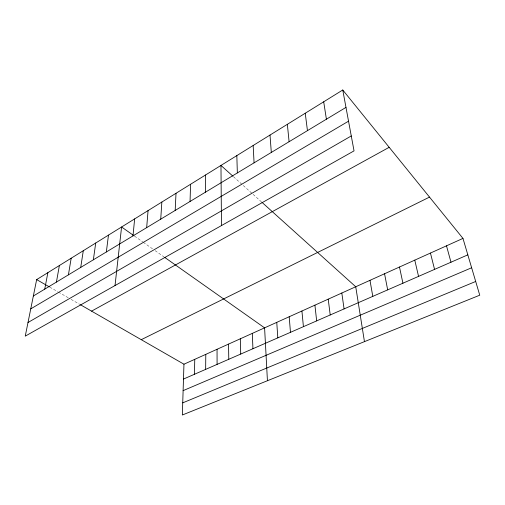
<?xml version="1.0" encoding="UTF-8"?>
<svg xmlns="http://www.w3.org/2000/svg" width="505" height="505" viewBox="0 0 505 505"><rect width="100%" height="100%" fill="white"/><g stroke="black" fill="none" stroke-linecap="round" stroke-linejoin="round"><path stroke-width="0.38" stroke-dasharray="2.52 1.89" d="M49.761 287.124L57.715 291.694M58.378 292.073L68.39 297.824M71.085 299.377L79.815 304.389M134.551 236.138L142.631 241.838M143.256 242.274L152.624 248.883M155.136 250.657L163.961 256.881M233.443 176.668L261.369 201.804"/><path stroke-width="0.76" d="M205.649 369.382L205.787 354.365M205.358 192.235L205.554 174.982M194.45 374.274L194.753 359.339M190.05 201.47L190.574 184.262M80.465 304.761L183.953 364.206L182.349 415.003L479.75 295.198L462.965 238.404L342.756 89.997L36.657 279.6L25.25 336.141L354.037 150.875L342.756 89.997M175.178 210.44L176.011 193.282M160.729 219.164L161.846 202.05M146.671 227.641L148.066 210.591M132.992 235.892L134.646 218.899M115.02 285.559L121.585 226.991L133.932 235.702M106.34 251.97L108.48 235.109M93.362 259.804L95.716 243.012M80.718 267.429L83.293 250.707M68.409 274.859L71.18 258.213M56.421 282.093L59.382 265.523M44.737 289.138L47.874 272.649M33.343 296.012L345.976 107.395M30.748 308.871L348.532 121.181M28.002 322.506L351.272 135.952M91.569 311.137L389.178 147.315M141.261 339.682L429.509 197.108M183.953 364.206L462.965 238.404M183.479 379.066L467.826 254.855M183.119 390.643L471.638 267.764M182.728 402.857L475.691 281.468M36.657 279.6L49.105 286.752M164.598 257.329L264.588 327.852L267.435 380.726M232.874 176.157L220.969 165.432L221.474 225.571M261.943 202.322L355.735 286.752L364.452 341.639M446.502 245.828L450.984 262.215M430.443 253.068L434.565 269.386M414.775 260.132L418.55 276.38M399.48 267.025L402.927 283.204M384.551 273.76L387.682 289.864M369.976 280.332L372.797 296.366M323.699 101.802L326.4 119.205M341.816 293.026L344.075 308.915M305.241 113.234L307.45 130.637M328.218 299.162L330.213 314.968M314.918 305.159L316.66 320.89M287.351 124.312L289.1 141.716M301.921 311.017L303.417 326.672M289.201 316.749L290.47 332.334M270.005 135.062L271.311 152.441M276.759 322.36L277.807 337.864M253.169 145.49L254.072 162.844M252.311 333.382L252.936 348.728M236.832 155.609L237.344 172.937M240.304 338.798L240.721 354.062M228.55 344.101L228.778 359.282M217.049 349.283L217.087 364.389"/></g></svg>
